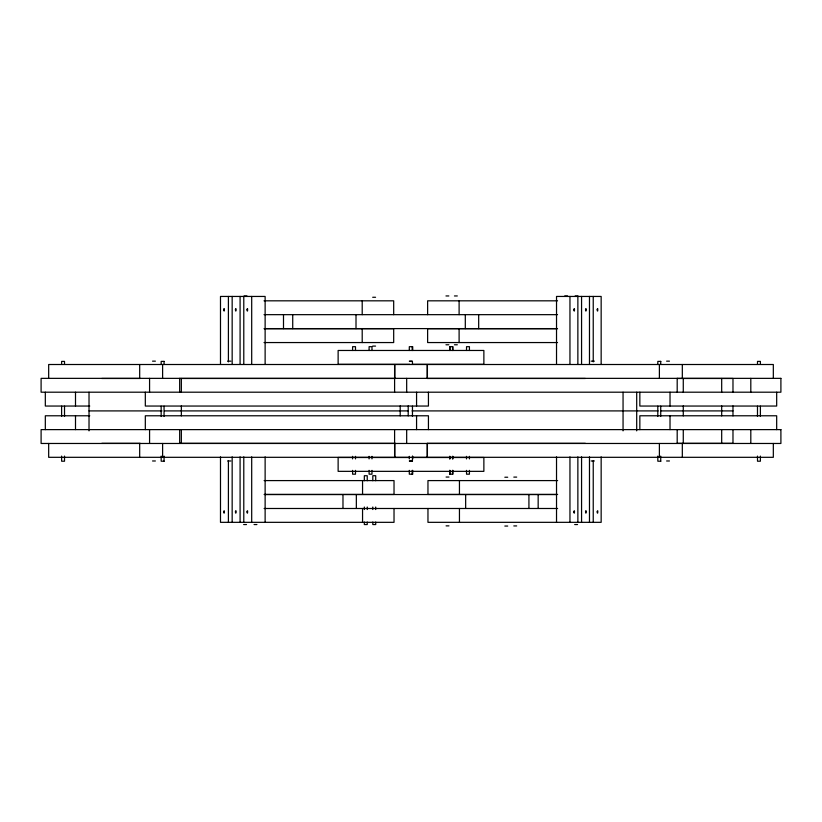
<?xml version="1.0" encoding="UTF-8"?>
<svg xmlns="http://www.w3.org/2000/svg" width="822" height="822" viewBox="0 0 822 822"><rect width="100%" height="100%" fill="white"/><g stroke="black" fill="none" stroke-linecap="round" stroke-linejoin="round"><path stroke-width="1.23" d="M244.113 295.951L246.98 295.951M445.966 295.951L448.833 295.951M454.443 295.951L457.309 295.951M564.724 295.951L567.591 295.951M575.153 295.951L578.02 295.951M372.695 297.276L375.562 297.276M264.016 300.821L393.687 300.821L393.687 314.662M557.542 300.821L427.625 300.821L427.625 314.662M264.016 314.662L557.542 314.662M264.581 328.605L556.997 328.605M264.016 328.708L393.687 328.708L393.687 342.558L264.016 342.558M557.542 328.708L427.625 328.708L427.625 342.558L557.542 342.558M445.966 344.767L448.833 344.767M454.443 344.767L457.309 344.767M372.695 346.093L375.562 346.093M152.543 361.156L155.389 361.156M227.643 361.156L230.859 361.156M409.315 361.156L412.161 361.156M591.141 361.156L594.357 361.156M666.611 361.156L669.457 361.156M164.164 361.392L161.184 361.392L161.153 363.951M409.572 361.392L412.428 361.392L412.459 363.951M660.816 361.392L657.836 361.392L657.806 363.951M409.911 364.31L338.13 364.31L338.13 350.47L483.87 350.47L483.87 364.31L412.089 364.31M101.825 378.48L140.243 378.48M179.936 378.48L395.351 378.48M427.152 378.48L585.367 378.48M676.989 378.48L732.977 378.48L732.977 392.207M89.762 406.047L45.323 406.047L45.323 392.197M89.023 410.908L162.006 410.908M164.575 410.908L408.205 410.908M412.058 410.908L658.103 410.908M660.621 410.908L732.977 410.908M89.762 415.778L45.323 415.778L45.323 429.618M101.825 443.335L140.243 443.335M179.936 443.335L395.351 443.335M427.152 443.335L585.367 443.335M676.989 443.335L732.977 443.335L732.977 429.618M409.911 457.505L338.13 457.505L338.13 471.345L483.87 471.345L483.87 457.505L412.089 457.505M152.543 460.978L155.389 460.978M227.643 460.978L230.859 460.978M409.315 460.978L412.161 460.978M591.141 460.978L594.357 460.978M666.611 460.978L669.457 460.978M164.164 461.214L161.184 461.214L161.153 456.097M409.572 461.214L412.428 461.214L412.459 456.097M660.816 461.214L657.836 461.214L657.806 456.097M446.089 477.048L448.956 477.048M513.801 477.109L516.678 477.109M504.831 477.233L507.708 477.233M264.109 480.593L394.026 480.593L394.026 494.433L264.109 494.433M557.635 480.593L427.964 480.593L427.964 494.433L557.635 494.433M264.663 494.536L342.712 494.536M557.069 494.536L342.98 494.536L342.98 508.386M264.109 508.489L557.635 508.489M243.631 524.549L246.497 524.549M254.06 524.549L256.926 524.549M574.67 524.549L577.537 524.549M446.089 525.864L448.956 525.864M513.801 525.926L516.678 525.926M504.831 526.049L507.708 526.049M776.677 392.197L776.677 406.047L639.845 406.047L639.845 392.197M776.677 429.618L776.677 415.778L639.845 415.778L639.845 429.618M773.327 378.356L773.327 364.506L427.399 364.506L427.399 378.356M773.327 443.469L773.327 457.309L48.673 457.309L48.673 443.469M760.391 363.951L760.391 361.392L757.514 361.392L757.483 363.951M760.391 406.181L760.391 416.425M760.391 456.097L760.391 461.214L757.514 461.214L757.483 456.097M757.483 406.181L757.483 416.425M750.805 378.356L750.805 392.197M750.805 429.618L750.805 443.469M732.977 405.924L732.977 415.901M721.685 378.48L721.685 392.207M721.685 405.924L721.685 415.901M721.685 429.618L721.685 443.335M683.277 378.48L683.277 392.207M683.277 405.924L683.277 415.901M683.277 429.618L683.277 443.335M682.322 364.506L682.322 378.356M682.322 443.469L682.322 457.309M677.194 378.356L677.194 392.197M677.194 429.618L677.194 443.469M670.022 392.197L670.022 406.047M670.022 415.778L670.022 429.618M660.724 361.392L660.724 363.951M660.724 406.181L660.724 416.425M660.724 456.097L660.724 461.214M659.388 364.506L659.388 378.356M659.388 443.469L659.388 457.309M657.806 406.181L657.806 416.425M636.701 392.207L636.701 430.862M623.055 392.207L623.055 430.862M601.159 364.465L601.159 296.444L556.525 296.444L556.525 364.465M601.159 456.878L601.159 522.33L427.964 522.33L427.964 508.489M593.237 296.444L593.237 361.896M593.237 460.721L593.237 522.33M589.477 296.423L589.477 364.444M589.477 456.847L589.477 522.309M581.565 296.423L581.565 364.444M581.565 456.847L581.565 522.309M577.866 296.444L577.866 364.465M577.866 456.878L577.866 522.33M569.954 296.444L569.954 364.465M569.954 456.878L569.954 522.33M556.525 456.878L556.525 522.33M538.163 494.536L538.163 508.386M528.926 494.536L528.926 508.386M478.681 314.764L478.681 328.605M469.424 350.501L469.424 346.678L466.547 346.678L466.506 350.501M469.424 456.344L469.424 458.892M469.424 470.369L469.424 474.191L466.547 474.191L466.506 470.369M466.506 456.344L466.506 458.892M465.653 494.536L465.653 508.386M465.303 314.764L465.303 328.605M459.447 480.593L459.447 494.433M459.447 508.489L459.447 522.33M459.108 300.821L459.108 314.662M459.108 328.708L459.108 342.558M452.922 350.501L452.922 346.678L449.675 346.678L449.634 350.501M452.922 456.344L452.922 458.892M452.922 470.369L452.922 474.191L449.675 474.191L449.634 470.369M452.552 346.678L452.552 350.501M452.552 456.344L452.552 458.892M452.552 470.369L452.552 474.191M450.014 346.678L450.014 350.501M450.014 456.344L450.014 458.892M450.014 470.369L450.014 474.191M449.634 456.344L449.634 458.892M428.437 392.197L428.437 406.047L145.319 406.047L145.319 392.197M428.437 429.618L428.437 415.778L145.319 415.778L145.319 429.618M427.399 443.469L427.399 457.309M427.214 378.356L427.214 364.506L394.786 364.506L394.786 378.356M427.214 443.469L427.214 457.309M416.569 392.197L416.569 406.047M416.569 415.778L416.569 429.618M412.716 350.501L412.716 346.678L409.315 346.678L409.284 350.501M412.716 456.344L412.716 458.892M412.716 470.369L412.716 474.191L409.315 474.191L409.284 470.369M412.459 406.181L412.459 416.425M412.192 346.678L412.192 350.501M412.192 470.369L412.192 474.191M409.284 456.344L409.284 458.892M408.205 405.924L408.205 415.901M406.674 378.356L406.674 392.197M406.674 429.618L406.674 443.469M400.201 405.924L400.201 415.901M394.786 443.469L394.786 457.309M394.601 392.197L394.601 364.506L48.673 364.506L48.673 378.356M394.601 429.618L394.601 457.309M394.026 508.489L394.026 522.33L220.491 522.33L220.491 456.878M375.716 480.736L375.716 475.722L372.818 475.722L372.798 480.736M375.716 507.02L375.716 509.527M375.716 522.042L375.716 524.549L372.818 524.549L372.798 522.042M372.798 507.02L372.798 509.527M371.986 350.501L371.986 346.678L369.109 346.678L369.078 350.501M371.986 456.344L371.986 458.892M371.986 470.369L371.986 474.191L369.109 474.191L369.078 470.369M369.078 456.344L369.078 458.892M367.239 480.736L367.239 475.722L364.341 475.722L364.321 480.736M367.239 507.02L367.239 509.527M367.239 522.042L367.239 524.549L364.341 524.549L364.321 522.042M364.321 507.02L364.321 509.527M362.553 480.593L362.553 494.433M362.553 508.489L362.553 522.33M362.204 300.821L362.204 314.662M362.204 328.708L362.204 342.558M356.347 494.536L356.347 508.386M356.008 314.764L356.008 328.605M355.494 350.501L355.494 346.678L352.607 346.678L352.576 350.501M355.494 456.344L355.494 458.892M355.494 470.369L355.494 474.191L352.607 474.191L352.576 470.369M352.576 456.344L352.576 458.892M292.724 314.764L292.724 328.605M283.498 314.764L283.498 328.605M265.126 364.465L265.126 296.444L220.491 296.444L220.491 364.465M265.126 456.878L265.126 522.33M251.696 296.444L251.696 364.465M251.696 456.878L251.696 522.33M243.785 296.444L243.785 364.465M243.785 456.878L243.785 522.33M240.086 296.423L240.086 364.444M240.086 456.847L240.086 522.309M232.164 296.423L232.164 364.444M232.164 456.847L232.164 522.309M228.403 296.444L228.403 361.896M228.403 460.721L228.403 522.33M181.354 378.48L181.354 392.207M181.354 405.924L181.354 415.901M181.354 429.618L181.354 443.335M179.669 378.356L179.669 392.197M179.669 429.618L179.669 443.469M164.061 361.392L164.061 363.951M164.061 406.181L164.061 416.425M164.061 456.097L164.061 461.214M162.612 364.506L162.612 378.356M162.612 443.469L162.612 457.309M161.153 406.181L161.153 416.425M149.573 378.356L149.573 392.197M149.573 429.618L149.573 443.469M139.678 364.506L139.678 378.356M139.678 443.469L139.678 457.309M89.023 392.207L89.023 430.862M75.501 392.197L75.501 406.047M75.501 415.778L75.501 429.618M64.517 363.951L64.517 361.392L61.64 361.392L61.609 363.951M64.517 406.181L64.517 416.425M64.517 456.097L64.517 461.214L61.64 461.214L61.609 456.097M61.609 406.181L61.609 416.425M223.738 309.75C224.447 314.364 224.56 305.281 223.738 309.75M223.738 511.859C224.355 516.514 224.653 507.606 223.738 511.859M235.421 309.73C236.058 314.374 236.304 305.404 235.421 309.73M235.421 511.839C236.048 516.483 236.346 507.493 235.421 511.839M247.032 309.75C247.679 314.405 247.915 305.414 247.032 309.75M247.032 511.859C247.638 516.504 247.967 507.616 247.032 511.859M573.9 309.75C574.547 314.405 574.794 305.414 573.9 309.75M573.9 511.859C574.506 516.504 574.835 507.616 573.9 511.859M585.521 309.73C586.137 314.384 586.446 305.383 585.521 309.73M585.521 511.839C586.189 516.463 586.384 507.431 585.521 511.839M597.193 309.75C597.871 314.394 598.046 305.322 597.193 309.75M597.193 511.859C597.779 516.504 598.169 507.626 597.193 511.859M780.9 378.356L41.1 378.356L41.1 392.197L780.9 392.197L780.9 378.356M780.9 429.618L41.1 429.618L41.1 443.469L780.9 443.469L780.9 429.618"/></g></svg>
